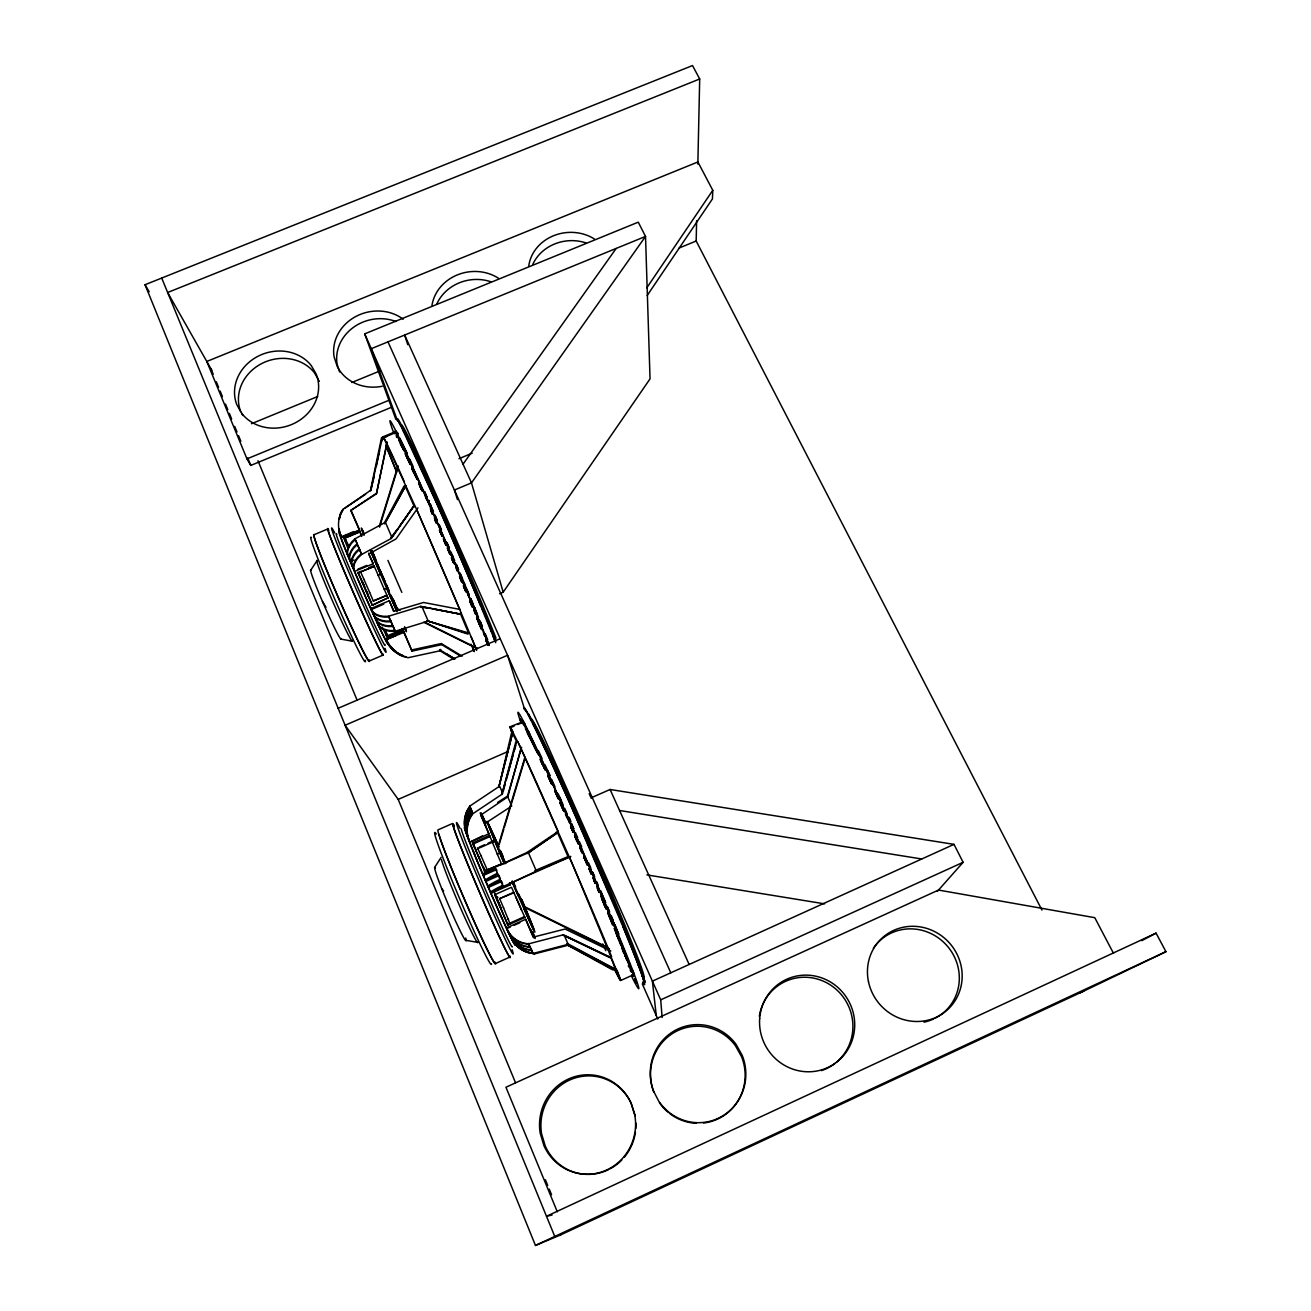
<?xml version="1.0" encoding="UTF-8"?>
<svg xmlns="http://www.w3.org/2000/svg" width="1311" height="1311" viewBox="0 0 1311 1311"><rect width="100%" height="100%" fill="white"/><g stroke="black" fill="none" stroke-linecap="round" stroke-linejoin="round"><path stroke-width="1.5" d="M1041.95 910.08L696.174 241.011L696.616 220.756M697.845 164.055L699.697 78.988L692.519 65.55L145.046 284.733L535.462 1245.45L560.78 1234.88M391.465 407.295L250.794 465.421L246.96 458.883L206.794 361.459L697.894 161.974L712.774 190.308L712.447 198.895L647.175 295.516M396.283 635.425L386.008 639.784A30.677 30.415 2.9 0 0 402.887 655.992L406.295 656.909M370.456 490.412L381.534 437.694L386.761 436.579M381.599 441.266L382.419 437.382L370.685 490.855L374.241 476.204M376.29 466.503L379.551 450.968M376.257 493.411L350.774 510.454L376.437 493.837L387.073 441.873M376.437 493.837L387.138 443.151M498.835 787.19L512.535 733.226L498.835 787.19L511.437 733.275L513.289 732.472M469.567 841.728A32.922 29.711 -24.2 0 1 469.83 818.506L472.681 813.836L501.9 794.319L516.681 741.78L512.535 733.226M501.9 794.319L515.747 742.19M503.244 791.369L505.309 783.749M506.341 779.93L513.06 755.136M514.092 751.318L515.649 745.598M520.991 748.188L507.816 796.859L480.678 815.163L488.905 833.78L469.78 842.203A55.472 1.59 66.7 0 0 482.94 874.535L483.333 875.453L496.459 869.635L496.918 870.717M511.732 806.068L507.472 796.187L521.647 747.254M504.833 863.687L497.983 846.709L524.892 757.283M499.18 844.497L503.834 828.994M504.424 827.044L524.908 758.971M379.338 526.186L398.003 465.716M379.551 527.153L398.052 467.24M354.15 570.236L348.054 555.766A31.53 15.748 -22.3 0 1 351.676 542.017L354.953 538.805L384.402 522.86L404.067 486.02L406.131 485.791M384.402 522.86L384.729 523.646L405.345 486.43L413.915 505.784L399.97 525.613M384.729 523.646L405.345 486.43M340.483 513.306L343.253 508.783M342.581 510.405L340.68 513.388A31.054 30.661 25.9 0 0 341.089 536.969M342.745 510.487L341.007 513.519A30.858 30.464 25.9 0 0 339.369 519.287M498.672 786.813L469.764 806.118L466.945 810.739A32.578 29.465 -24.1 0 0 466.7 833.747M470.682 808.543L467.847 813.181A32.677 29.547 -24.2 0 0 467.601 836.254M471.599 810.985L468.764 815.639A32.791 29.629 -24.2 0 0 467.781 836.992M471.747 811.362L468.912 816.032A32.808 29.629 -24.2 0 0 467.929 837.385M472.534 813.443L469.682 818.113A32.906 29.694 -24.2 0 0 469.42 841.318L469.78 842.203L482.481 835.877M434.596 867.472L441.119 857.378M310.609 570.383L316.836 560.944M646.831 287.781L712.774 190.308M499.589 593.736L503.178 592.195L650.043 378.863L645.52 236.422L638.277 222.165L364.704 333.863L395.889 419.422M368.686 553.16L373.209 563.779L354.56 571.35A31.677 15.535 -22.4 0 1 358.28 557.699L361.574 554.504L391.17 538.51L413.915 505.784M390.825 537.723L397.643 528.923M391.17 538.51L413.326 506.964L415.358 506.603M417.963 507.816L396.02 538.936L368.637 554.078L373.209 563.779M463.045 464.176L616.17 248.451M937.349 891.398L963.11 862.31L953.998 844.366L610.074 789.484L592.162 797.383M357.051 543.77L353.757 546.966A31.579 15.683 -22.3 0 0 350.103 560.682M359.148 548.735L355.855 551.931A31.628 15.617 -22.3 0 0 352.167 565.615M361.246 553.717L357.936 556.913A31.661 15.552 -22.3 0 0 353.741 569.302M493.526 869.848L482.907 874.503A33.414 2.229 -23.8 0 1 490.724 869.291L526.989 852.478L558.158 831.42L556.028 826.553A137.835 2.393 66.5 0 0 519.009 744.353L510.045 726.786L522.384 721.968M526.989 852.478L527.399 853.428L557.568 832.682L568.007 856.591L567.45 858L569.4 857.132L571.514 862.032A137.835 2.393 66.5 0 1 610.303 953.474L611.647 956.719L609.746 957.571L562.78 934.956L528.53 943.871L523.22 942.97A33.201 28.17 -26.9 0 1 506.636 928.335L506.456 927.877A55.472 1.59 66.7 0 1 491.002 893.365A33.48 1.852 -23.9 0 1 498.917 888.366L567.45 858M527.399 853.428L557.568 832.682M371.39 489.79L343.58 508.947M345.301 507.832L365.605 494.263M501.736 793.942L502.736 793.286L499.819 786.518M510.11 807.117L485.84 822.947L481.94 814.492M497.606 802.414L507.472 796.187M1141.783 940.675L1156.056 933.137L1165.954 951.671L1080.117 992.853M497.377 873.273L493.313 875.322A33.447 2.114 -23.9 0 0 485.463 880.468L485.857 881.402L499.016 875.584L500.441 878.927M499.983 879.337L495.902 881.369A33.463 1.983 -23.9 0 0 488.02 886.433L488.413 887.367L501.572 881.533L502.687 884.155M502.572 885.384L498.508 887.416A33.48 1.868 -23.9 0 0 490.576 892.398M559.699 1235.339L1083.82 991.083M546.49 1216.297L1156.056 933.137M535.462 1245.45L1165.954 951.671M662.121 1017.483L660.711 999.851L963.11 862.31M567.958 943.838L566.794 944.133L615.58 969.353L610.893 957.636L564.156 935.12L567.958 943.838L615.58 969.353M566.794 944.133L614.843 970.255L616.711 969.403M614.007 968.223L620.759 980.481L633.016 974.925M642.669 982.119L644.094 982.545L644.733 981.185A142.719 4.179 66.4 0 0 625.036 928.942L620.775 919.29L622.43 922.6L621.463 923.042M643.947 982.496L644.865 982.086L643.029 977.94M953.998 844.366L652.386 981.152L656.27 1015.55M562.78 934.956L610.893 957.636M568.4 944.657L567.286 944.936L613.253 968.976M567.286 944.936L612.581 969.829L614.351 969.026M643.816 981.595A142.735 4.097 66.4 0 0 624.069 929.384L625.036 928.942M508.111 924.96L524.875 917.471L524.515 916.618L507.767 924.091L508.111 924.96L504.44 916.881M533.905 937.889L525.678 919.29L506.456 927.877L506.882 928.827A33.185 28.17 -26.9 0 0 523.45 943.461L528.759 944.362M506.767 928.581L510.487 926.91M514.207 925.255L519.795 922.764M611.008 898.035L611.991 897.609L608.599 890.022M501.359 864.703L529.677 852.117M490.593 892.414L503.735 886.58M491.002 893.365L510.421 884.745L509.52 882.68M503.653 908.097L499.638 898.641L513.732 892.365M513.912 892.725L499.638 898.641M576.856 819.113L577.84 818.67L622.43 922.6M501.523 863.965L484.447 871.045L501.523 863.965L497.262 854.018L499.77 852.904L494.689 840.793L492.215 841.891L497.541 854.575M485.463 880.468L495.312 876.092M488.02 886.433L491.297 884.974M494.591 883.516L499.524 881.32M480.711 862.015L472.894 842.776L489.577 835.418L490.068 836.533L473.402 843.874L475.844 850.134M479.22 847.135L484.529 844.792M488.069 843.235L493.395 840.875L493.706 841.662L477.745 848.692L477.433 847.922L480.973 855.755M535.019 728.195A142.752 4.113 66.4 0 1 573.448 811.427L574.431 811.001A142.735 4.179 66.4 0 0 535.97 727.785L535.019 728.195L526.514 711.562A150.994 4.326 66.4 0 0 523.597 707.694M535.265 871.586L535.953 870.143L528.497 852.904M452.557 823.488L437.94 829.896A72.99 3.114 66.8 0 0 465.995 903A72.99 3.114 66.8 0 0 495.673 963.438L510.258 956.899A72.924 2.458 66.8 0 1 477.483 887.531A72.924 2.458 66.8 0 1 453.868 824.947M515.911 742.534L517.796 741.715L518.156 742.567M524.613 709.202L507.554 655.287L345.104 725.245L398.2 799.399L508.242 751.4M528.054 714.692L528.989 714.298L530.906 719.788M520.762 720.624L521.647 720.231M510.438 727.703L514.141 726.097M517.845 724.491L523.4 722.082M533.2 724.508L534.134 724.114L538.198 733.357L535.97 727.785M469.469 632.738L467.896 634.082L426.812 620.709L467.585 633.328L468.486 632.934L460.669 614.253L420.585 606.403L388.498 616.268L383.844 616.317A31.595 16.65 -23.2 0 1 370.947 608.861L370.849 608.583A52.637 1.426 66.4 0 1 354.691 571.596M490.888 630.87L491.805 630.476L490.56 627.92M338.156 708.284L500.196 638.703M385.041 629.411L387.892 636.884L387.4 635.802L402.854 629.214M387.81 638.228L403.46 631.558L402.952 630.378L387.302 637.048L387.81 638.228L386.253 635.294M460.538 656.123L441.774 644.651L412.031 651.125L403.608 631.017L403.919 632.41L385.762 639.686A52.522 1.426 66.4 0 1 377.634 623.446M495.689 642.636A143.21 3.9 66.7 0 0 493.247 636.54L479.072 602.044L479.99 601.634A135.508 3.769 66.7 0 0 436.891 501.277L435.957 501.654L400.576 425.239A143.21 3.9 66.7 0 0 396.512 418.373M420.585 606.403L459.424 613.876L461.046 612.647M481.842 608.73L482.759 608.337L495.984 640.948M368.965 661.121L382.894 655.172M386.761 595.26L373.291 600.979L386.892 595.505M372.209 605.24L388.04 597.832L372.209 605.24L368.096 595.948M370.849 608.583L389.301 600.749L393.874 610.975M383.73 604.142L371.292 609.599A31.579 16.65 -23.2 0 0 384.189 617.071L388.843 617.022M358.067 572.891L374.34 566.368L358.067 572.891L362.164 582.346M386.663 588.328L380.6 574.382L378.207 575.398L384.27 589.327L386.663 588.328A56.504 0.836 66.5 0 0 397.053 611.795M534.855 870.635L568.007 856.591M354.003 559.961L350.43 561.469A31.579 15.666 -22.3 0 1 354.085 547.752L357.379 544.557L359.771 549.538M357.887 569.187L366.851 565.402M368.784 567.729L373.848 565.582M570.859 856.394L539.395 869.668L509.553 883.729L510.421 884.745M313.608 534.921L327.701 529.005M432.925 494.821L433.859 494.427L421.224 466.339L402.641 427.337L401.74 427.714M351.217 510.716L359.591 529.923L341.106 537.477A52.571 1.426 66.4 0 0 348.185 556.028M343.646 537.1L359.443 530.463L359.951 531.594L344.154 538.231L343.646 537.1L344.94 540.656M360.41 531.725L344.826 538.264L344.301 537.084L346.055 540.525M458.981 458.703L472.189 453.18M396.889 419.258A135.066 3.671 66.7 0 1 400.51 425.387L401.412 425.01L404.181 431.581M383.451 438.579L383.254 436.71L395.004 431.843M383.795 439.201L383.648 437.595L396.266 432.368M407.524 439.431L408.426 439.054L414.751 453.557M246.96 458.883L388.908 400.297M251.483 423.715L317.721 396.496M351.774 382.501L380.157 370.849M679.147 248.008L696.174 241.011M699.697 78.988L167.628 292.517L211.792 370.276M420.913 607.157L429.746 608.288M370.407 607.485L377.748 623.725A31.382 16.781 -23.2 0 0 390.612 631.279L395.25 631.246L427.14 621.463M426.812 620.709L468.486 632.934M513.568 941.101A55.373 1.573 66.7 0 1 511.126 937.512L511.323 937.988A32.906 28.055 -27.1 0 0 527.792 952.556L533.053 953.458L566.991 944.625M519.533 947.443A32.136 28.301 -25.6 0 0 529.595 952.933L534.757 953.834L567.483 945.378M548.342 1215.871L552.062 1215.018M385.86 639.866L385.975 640.194A30.776 30.514 2.8 0 0 402.919 656.401L408.049 657.729L439.988 650.797L441.037 650.502L440.594 649.42M411.834 649.912L441.299 643.554L462.127 656.172M390.989 621.775L386.335 621.824A31.513 16.699 -23.2 0 1 373.455 614.335M393.12 626.527L388.482 626.56A31.448 16.732 -23.2 0 1 375.601 619.038M619.579 810.509L921.764 858.984M646.897 874.896L824.635 903.853M466.093 940.38L477.86 942.38A46.442 2.196 66.8 0 1 461.193 909.457A46.442 2.196 66.8 0 1 441.446 859.574M530.201 947.411L524.908 946.509A33.086 28.121 -26.9 0 1 508.373 931.892L508.127 931.416A33.103 28.137 -26.9 0 0 524.679 946.018L529.972 946.935L528.497 943.379M531.627 950.442L526.35 949.541A33.004 28.088 -27 0 1 509.848 934.94L509.618 934.464A33.004 28.088 -27 0 0 526.121 949.066L531.397 949.967L529.923 946.411M529.431 952.491L534.757 953.834M340.844 639.096L352.053 641.128M460.128 609.468L423.551 602.47L393.595 611.368L389.301 600.749M433.613 609.041L458.735 613.876M643.57 981.71L644.865 982.086M610.828 950.999L565.09 929.024L533.151 937.152L525.678 919.29M608.206 947.689L524.531 906.688M609.435 948.853L524.187 907.228L512.24 880.976M425.059 622.348L477.384 648.257M372.553 553.324L371.619 551.456L395.545 607.059L400.035 610.484M423.732 622.217L476.614 648.404M597.111 960.226L600.7 962.176M439.513 649.666L454.966 658.974L446.248 653.681M439.988 650.797L453.934 659.318M501.572 881.533L500.392 880.287L496.312 882.319A33.463 1.966 -23.9 0 0 488.413 887.367M499.016 875.584L497.787 874.24L493.723 876.289A33.447 2.081 -23.9 0 0 485.857 881.402M496.459 869.635L495.197 868.193L491.133 870.242A33.43 2.212 -23.8 0 0 483.317 875.437M441.61 888.399L443.642 891.005M524.892 708.202L534.134 724.114M523.974 708.595L526.891 712.463M522.991 721.165L524.842 723.803M498.59 846.447L498.967 847.004A59.601 0.918 66.7 0 0 494.657 840.728M568.45 819.146L567.581 816.966L569.564 821.538M606.124 884.253L605.354 882.975L607.485 887.957A138.687 4.048 66.4 0 1 637.162 961.405M322.49 601.503L325.997 607.337M145.046 284.733L149.175 291.763M318.016 378.945L314.46 372.799A42.165 37.757 -19.6 0 0 261.397 363.721A42.165 37.757 -19.6 0 0 240.65 411.507M318.901 380.485L319.392 381.337M614.138 922.583L614.285 923.19M242.879 415.472L236.75 404.542A42.542 38.052 -19.6 0 1 257.71 356.412A42.542 38.052 -19.6 0 1 311.231 365.54L316.213 374.127A42.542 38.052 -19.6 0 1 295.467 422.732A42.542 38.052 -19.6 0 1 241.634 413.26M634.655 978.645L636.556 982.971M636.54 982.971L634.688 978.776M402.002 628.575L403.46 631.558M1113.498 953.326L1094.783 917.684L938.529 890.054L505.948 1087.245L557.29 1211.774M383.254 436.71L417.127 510.585A130.723 2.163 66.7 0 1 459.44 608.796L476.647 650.174M404.329 627.576L405.722 630.247L404.591 626.773M396.135 606.813L396.938 608.091M479.99 601.634L478.957 599.799M482.759 608.337L479.121 600.241M372.193 551.226L373.127 553.078M531.397 931.22L530.07 928.581L530.545 929.696A50.179 0.852 66.7 0 0 532.332 932.711M363.868 533.053L361.918 529.595L363.163 533.003M348.447 556.683L348.382 556.552A31.546 15.732 -22.3 0 1 352.004 542.803L355.281 539.591L356.903 542.967M372.226 604.584L372.471 605.19M383.304 629.313L386.729 636.409M345.596 539.444L349.234 546.998M506.701 928.286L510.749 936.546A52.702 1.508 66.7 0 0 513.027 939.889M472.468 843.547L474.828 848.528M361.066 552.832L359.476 549.522L356.182 552.718A31.628 15.601 -22.3 0 0 352.495 566.401M641.735 974.532L642.456 976.072M528.53 943.871L533.053 953.458M382.222 627.15L383.697 630.296M404.542 432.368L405.148 433.597L402.641 427.337M430.663 505.259L429.975 503.752M518.664 743.517L571.58 862.097L620.759 980.481M475.188 608.828L474.484 607.272M472.747 648.175L474.303 651.551M499.606 849.823L501.605 854.182M523.384 904.361L518.763 894.168M568.925 817.277L569.4 818.326M602.699 943.936L605.797 950.672M394.496 603.322L390.727 594.948M610.074 789.484L689.16 964.47M374.258 556.978L376.601 562.157M573.448 811.427L623.2 927.106A150.994 4.326 66.4 0 1 643.062 983.037M524.875 917.471L515.649 896.691M388.498 616.268L395.25 631.246M387.99 341.843L670.79 972.811M589.163 793.647L591.277 798.366M397.889 433.99L397.217 432.204M502.26 855.641L505.767 863.523M472.894 842.776L473.402 843.874M498.77 904.197L504.735 917.618M521.909 721.099L522.466 722.328L521.663 720.575M372.422 551.833L374.602 556.7M377.306 563.746L379.42 568.499M396.709 610.975L386.598 588.115M480.727 855.1L487.921 871.389M364.704 333.863L660.711 999.851M642.882 977.023L644.733 981.185M441.299 643.554L441.774 644.651M471.55 810.214L469.912 806.494L467.093 811.132A32.595 29.481 -24.1 0 0 466.126 832.354M472.452 812.607L470.829 808.92L467.994 813.574A32.693 29.547 -24.2 0 0 467.748 836.647M363.999 579.544L360.328 571.285M642.275 983.889L657.811 1019.024M384.205 589.114L388.285 598.422M480.137 812.984L488.905 833.78M532.495 931.564L534.806 936.808M532.069 931.531L535.183 938.561M521.565 910.129L511.519 887.268L494.608 894.774L498.901 904.623M380.206 570.285L384.959 581.134M389.301 591.736L377.437 564.353M569.236 817.753L570.973 821.702M569.351 818.654L569.793 819.67M429.369 501.933L428.517 500.097L429.271 502.015M401.821 592.392L387.925 560.42M363.95 579.347L369.669 592.441M340.893 536.969L353.2 531.824M491.281 893.889L482.825 874.142M416.98 510.208L459.62 609.189M556.159 832.141L556.585 833.108M513.551 882.27L515.616 887.006M350.774 510.454L359.23 529.873M403.706 632.033L412.031 651.125M362.065 582.215L368.145 596.177M422.011 606.813L427.91 620.382M385.729 523.089L391.842 537.199M604.584 881.205L592.425 852.838A138.687 4.048 66.4 0 0 548.817 755.775M588.639 862.966L590.917 868.275M592.441 871.831L594.719 877.141M569.433 818.72L568.958 817.589M614.957 924.812L615.269 925.402M568.695 819.342L569.564 821.489M614.548 926.418C612.09 920.355 617.366 933.006 614.908 926.926M529.103 732.865C531.791 739.437 526.366 726.507 528.989 732.898M473.648 605.371L474.074 606.337M521.794 720.476L522.188 721.394M386.532 584.772L388.843 590.163M380.665 574.513L370.62 551.013M374.192 566.09L378.289 575.529M494.788 867.243L502.982 886.334M369.587 592.343L373.438 601.225M393.005 598.98L397.249 608.943M397.462 432.745L397.889 433.794M354.953 538.805L361.574 554.504M503.342 858.394L505.456 863.408M495.673 895.823L496.656 898.15A52.538 1.491 66.7 0 1 507.718 925.091M480.432 861.458L484.66 871.422M641.849 975.187L642.193 976.023M391.628 596.685L394.972 604.764M376.716 562.681L373.389 554.619M481.17 812.804L485.676 823.603M396.692 472.091L387.089 448.378M531.348 949.393L532.823 952.982L527.563 952.081A32.922 28.055 -27.1 0 1 511.093 937.496M257.972 460.751L357.1 700.156M398.2 799.399L515.534 1082.771M520.631 898.199L523.564 905.442M210.924 368.735L213.234 374.323M216.299 381.763L218.593 387.335M220.133 391.055L222.428 396.627M225.492 404.067L227.803 409.638M229.327 413.358L231.637 418.946M234.702 426.386L236.996 431.958M238.536 435.678L240.831 441.25M247.73 457.981L250.794 465.421M545.392 1179.769L547.703 1185.373M549.243 1189.11L551.554 1194.714M500.474 851.445L502.654 856.722M503.408 907.605L508.521 919.978M161.712 278.063L554.766 1236.453M491.183 629.427L493.837 636.081M489.577 835.418L492.592 842.744M362.688 531.905L364.065 535.347M622.905 926.516L624.069 929.384M360.328 532.889L361.705 536.33M508.16 919.191L510.045 923.944M393.447 626.805L394.922 630.509L390.285 630.542A31.398 16.764 -23.2 0 1 377.404 622.987L377.404 622.987M390.612 620.3L392.792 625.773L388.138 625.822A31.464 16.732 -23.2 0 1 375.257 618.284M389.203 617.383L390.645 621.037L386.008 621.07A31.53 16.699 -23.2 0 1 373.111 613.581M491.92 631.935L490.691 628.821A131.542 3.654 66.7 0 0 479.252 600.815M493.329 635.524L495.525 641.145M492.969 635.933L495.083 641.341M344.449 539.558L347.53 547.441M395.512 606.092L396.381 608.681M469.764 806.118L472.681 813.836M372.095 551.292L372.865 553.324M397.512 420.913L371.292 348.693L645.52 236.422L471.485 482.874L454.409 490.035L457.457 499.606M359.443 530.463L360.82 533.987M430.352 504.014L430.958 505.685M469.207 840.433L467.404 835.287M433.859 494.427L437.53 503.227L436.891 501.277M386.417 632.951L387.4 635.802M339.647 371.98L337.14 364.311A41.755 37.495 -15.1 0 1 353.347 327.422A41.755 37.495 -15.1 0 1 396.004 321.539M407.737 344.662L404.657 335.026L471.485 482.874L503.178 592.195M635.179 1115.792L631.345 1103.616A49.277 47.524 -84.3 0 0 574.087 1078.297A49.277 47.524 -84.3 0 0 541.574 1133.736L545.245 1146.011A49.277 47.524 -84.3 0 0 608.714 1169.543M510.045 726.786L511.388 731.44M574.431 811.001L578.102 819.719L577.84 818.67M641.948 974.761A141.146 4.244 66.4 0 0 587.279 836.926L571.514 801.431A141.146 4.244 66.4 0 0 530.824 719.608M401.821 427.665A133.771 3.802 66.7 0 1 429.189 481.121L443.118 512.404A133.771 3.802 66.7 0 1 496.017 638.195M659.695 1102.502A49.081 47.737 79.1 0 0 721.607 1116.562A49.081 47.737 79.1 0 0 742.223 1055.404L736.028 1044.277A49.081 47.737 79.1 0 0 674.542 1030.725A49.081 47.737 79.1 0 0 653.599 1091.211L659.859 1103.338A48.589 47.262 79.2 0 0 668.495 1112.564M835.074 1063.368A48.212 46.721 60.1 0 1 821.407 1070.645M759.298 1016.287A48.212 46.721 60.1 0 1 828.683 983.905A48.212 46.721 60.1 0 1 836.664 1062.074M873.372 948.23A48.048 45.967 48.6 0 1 946.771 945.444A48.048 45.967 48.6 0 1 935.448 1018.057M933.645 1018.942A48.048 45.967 48.6 0 1 924.009 1022.17M696.485 1123.298A48.589 47.262 79.2 0 1 669.905 1113.678M653.828 1092.178A48.589 47.262 79.2 0 1 674.542 1032.281A48.589 47.262 79.2 0 1 735.422 1045.703L741.567 1056.715A48.589 47.262 79.2 0 1 703.597 1123.019M635.966 1123.101A49.277 47.524 -84.3 0 1 635.835 1128.624M635.425 1132.278A49.277 47.524 -84.3 0 1 624.315 1157.203M621.856 1159.94A49.277 47.524 -84.3 0 1 610.32 1168.707M396.692 437.432A127.675 3.015 66.7 0 1 404.427 450.214M407.475 456.621A127.675 3.015 66.7 0 1 410.54 463.176M413.063 468.666A127.675 3.015 66.7 0 1 417.619 478.679M419.159 482.071A127.675 3.015 66.7 0 1 423.224 491.101M425.78 496.82A127.675 3.015 66.7 0 1 427.501 500.704A131.592 3.097 66.7 0 1 488.856 645.438M430.926 508.422A127.675 3.015 66.7 0 1 433.318 513.83M434.924 517.517A127.675 3.015 66.7 0 1 437.399 523.138M440.709 530.742A127.675 3.015 66.7 0 1 442.381 534.56M444.806 540.165A127.675 3.015 66.7 0 1 446.379 543.803M448.755 549.293A127.675 3.015 66.7 0 1 451.131 554.815M452.721 558.502A127.675 3.015 66.7 0 1 455.064 563.992M456.621 567.63A127.675 3.015 66.7 0 1 458.145 571.219M460.571 576.889A127.675 3.015 66.7 0 1 462.963 582.543M464.536 586.279A127.675 3.015 66.7 0 1 466.863 591.802M471.337 602.454A127.675 3.015 66.7 0 1 472.943 606.321M474.533 610.156A127.675 3.015 66.7 0 1 476.09 613.909M477.597 617.579A127.675 3.015 66.7 0 1 481.858 627.953M398.839 439.955A123.857 2.917 66.7 0 1 404.017 449.853M405.754 453.426A123.857 2.917 66.7 0 1 410.9 464.34M412.473 467.748A123.857 2.917 66.7 0 1 417.652 479.023M419.291 482.677A123.857 2.917 66.7 0 1 422.371 489.511M425.616 496.754A123.857 2.917 66.7 0 1 427.288 500.491M431.434 509.848A123.857 2.917 66.7 0 1 433.744 515.092M435.318 518.664A123.857 2.917 66.7 0 1 437.71 524.105M440.119 529.611A123.857 2.917 66.7 0 1 442.528 535.167M452.229 557.601A123.857 2.917 66.7 0 1 454.638 563.238M456.228 566.958A123.857 2.917 66.7 0 1 457.801 570.646M462.455 581.609A123.857 2.917 66.7 0 0 460.128 576.135A122.644 2.901 66.7 0 1 462.57 581.986M463.979 585.23A123.857 2.917 66.7 0 1 466.241 590.573M467.716 594.08A123.857 2.917 66.7 0 1 469.158 597.521M470.551 600.897A123.857 2.917 66.7 0 1 473.058 606.911M477.057 616.547A123.857 2.917 66.7 0 1 481.399 627.182M398.773 440.299A122.644 2.901 66.7 0 1 403.673 449.312M405.296 452.606A122.644 2.901 66.7 0 1 410.523 463.652M412.834 468.633A122.644 2.901 66.7 0 1 417.947 479.793M419.586 483.398A122.644 2.901 66.7 0 1 422.634 490.167M430.844 508.619A122.644 2.901 66.7 0 1 433.122 513.748M435.449 519.025A122.644 2.901 66.7 0 1 437.005 522.614A118.826 2.802 66.7 0 0 435.301 518.992M440.185 529.873A122.644 2.901 66.7 0 1 442.577 535.347M452.164 557.568A122.644 2.901 66.7 0 1 454.556 563.14M456.13 566.827A122.644 2.901 66.7 0 1 457.686 570.465M464.176 585.788A122.644 2.901 66.7 0 1 466.536 591.392M470.321 600.405A122.644 2.901 66.7 0 1 472.796 606.354M474.402 610.238A122.644 2.901 66.7 0 1 475.975 614.04M477.499 617.743A122.644 2.901 66.7 0 1 481.039 626.429M483.53 632.558A122.644 2.901 66.7 0 1 485.07 636.425M486.528 640.063A122.644 2.901 66.7 0 1 488.495 645.094M400.297 443.855A118.826 2.802 66.7 0 1 403.706 449.952M405.82 454.196A118.826 2.802 66.7 0 1 410.327 463.619M412.441 468.125A118.826 2.802 66.7 0 1 417.193 478.466M419.782 484.136A118.826 2.802 66.7 0 1 422.896 491.051M425.354 496.558A118.826 2.802 66.7 0 1 427.058 500.343M431.385 510.094A118.826 2.802 66.7 0 1 432.925 513.601M440.168 530.103A118.826 2.802 66.7 0 1 442.626 535.724M446.559 544.819A118.826 2.802 66.7 0 0 444.249 539.476A117.613 2.769 66.7 0 1 446.707 545.245M448.116 548.408A118.826 2.802 66.7 0 1 450.443 553.816M452 557.421A118.826 2.802 66.7 0 1 454.311 562.812M455.835 566.368A118.826 2.802 66.7 0 1 457.326 569.892M459.702 575.48A118.826 2.802 66.7 0 1 462.062 581.035M464.373 586.525A118.826 2.802 66.7 0 1 465.897 590.13M470.354 600.782A118.826 2.802 66.7 0 1 472.73 606.501M474.271 610.221A118.826 2.802 66.7 0 1 475.762 613.859M477.22 617.383A118.826 2.802 66.7 0 1 479.285 622.43M479.941 624.052A118.826 2.802 66.7 0 1 482.333 630.001M485.906 638.949A118.826 2.802 66.7 0 1 487.741 643.635M401.313 445.773A117.613 2.769 66.7 0 1 404.165 451.033M405.509 453.721A117.613 2.769 66.7 0 1 410.72 464.569M412.228 467.781A117.613 2.769 66.7 0 1 417.291 478.777M420.077 484.89A117.613 2.769 66.7 0 1 422.371 489.97M431.548 510.569A117.613 2.769 66.7 0 1 433.089 514.043M434.646 517.566A117.613 2.769 66.7 0 1 437.022 522.991M440.25 530.349A117.613 2.769 66.7 0 1 442.676 535.92M448.346 549.014A117.613 2.769 66.7 0 1 450.787 554.7M452.426 558.502A117.613 2.769 66.7 0 1 454.032 562.272M460.341 577.086A117.613 2.769 66.7 0 1 462.668 582.559M464.192 586.181A117.613 2.769 66.7 0 1 466.421 591.507M470.895 602.175A117.613 2.769 66.7 0 1 472.452 605.928M476.893 616.694A117.613 2.769 66.7 0 1 478.941 621.693M479.58 623.299A117.613 2.769 66.7 0 1 481.956 629.182M483.448 632.885A117.613 2.769 66.7 0 1 484.841 636.376M412.408 469.731A117.613 2.737 66.7 0 1 414.047 473.287M420.208 486.807A117.613 2.737 66.7 0 1 421.749 490.232M430.942 510.831A117.613 2.737 66.7 0 1 432.466 514.289M434.826 519.631A117.613 2.737 66.7 0 1 436.416 523.253M439.627 530.611A117.613 2.737 66.7 0 1 442.053 536.183M443.675 539.886A117.613 2.737 66.7 0 1 446.101 545.491M451.803 558.748A117.613 2.737 66.7 0 1 453.426 562.534M463.586 586.427A117.613 2.737 66.7 0 1 465.815 591.753M476.975 618.645A117.613 2.737 66.7 0 1 478.335 621.955M478.99 623.561A117.613 2.737 66.7 0 1 481.366 629.427M400.478 443.626A127.691 2.966 66.7 0 1 402.051 446.789M406.869 456.867A127.691 2.966 66.7 0 1 409.933 463.438M411.588 467.044A127.691 2.966 66.7 0 1 417.013 478.925M418.553 482.333A127.691 2.966 66.7 0 1 421.781 489.511M430.303 508.684A127.691 2.966 66.7 0 1 432.696 514.092M434.318 517.779A127.691 2.966 66.7 0 1 436.776 523.4M440.103 531.004A127.691 2.966 66.7 0 1 441.758 534.822M443.413 538.624A127.691 2.966 66.7 0 1 445.773 544.065M447.346 547.719A127.691 2.966 66.7 0 1 449.722 553.242M452.098 558.765A127.691 2.966 66.7 0 1 453.672 562.435M455.999 567.892A127.691 2.966 66.7 0 1 457.539 571.481M459.948 577.151A127.691 2.966 66.7 0 1 461.554 580.92M463.93 586.525A127.691 2.966 66.7 0 1 465.487 590.229M470.715 602.716A127.691 2.966 66.7 0 1 472.337 606.583M473.926 610.418A127.691 2.966 66.7 0 1 475.483 614.171M476.991 617.842A127.691 2.966 66.7 0 1 481.252 628.215M485.775 639.407A127.691 2.966 66.7 0 1 487.856 644.635M405.148 453.672A123.857 2.884 66.7 0 1 410.294 464.602M411.867 467.994A123.857 2.884 66.7 0 1 417.029 479.285M418.684 482.923A123.857 2.884 66.7 0 1 421.765 489.757M430.827 510.11A123.857 2.884 66.7 0 1 432.351 513.601M434.695 518.927A123.857 2.884 66.7 0 1 436.284 522.548M439.496 529.873A123.857 2.884 66.7 0 1 441.905 535.412M443.511 539.116A123.857 2.884 66.7 0 1 445.92 544.688A122.644 2.851 66.7 0 0 443.544 539.263M447.543 548.44A123.857 2.884 66.7 0 1 449.984 554.094A122.644 2.851 66.7 0 0 447.526 548.49A118.826 2.769 66.7 0 1 449.837 554.078M451.607 557.863A123.857 2.884 66.7 0 1 454.016 563.501M461.833 581.871A123.857 2.884 66.7 0 0 459.522 576.398A122.644 2.851 66.7 0 1 461.964 582.248M463.373 585.493A123.857 2.884 66.7 0 1 465.618 590.835M469.944 601.159A123.857 2.884 66.7 0 1 472.452 607.173M477.204 618.661A123.857 2.884 66.7 0 1 480.105 625.757M486.332 641.226A123.857 2.884 66.7 0 1 487.692 644.651M405.574 454.704A122.644 2.851 66.7 0 1 407.475 458.703M408.491 460.849A122.644 2.851 66.7 0 1 409.917 463.897M412.228 468.879A122.644 2.851 66.7 0 1 415.571 476.172M418.979 483.661A122.644 2.851 66.7 0 1 422.027 490.429M430.975 510.569A122.644 2.851 66.7 0 1 432.499 514.01M434.826 519.287A122.644 2.851 66.7 0 1 436.399 522.876A118.826 2.769 66.7 0 0 434.695 519.254M439.562 530.136A122.644 2.851 66.7 0 1 441.954 535.609M451.558 557.83A122.644 2.851 66.7 0 1 453.934 563.402M463.57 586.05A122.644 2.851 66.7 0 1 465.929 591.654M469.699 600.667A122.644 2.851 66.7 0 1 472.189 606.616M476.893 617.989A122.644 2.851 66.7 0 1 480.449 626.691M485.922 640.325A122.644 2.851 66.7 0 1 487.905 645.34M411.834 468.388A118.826 2.769 66.7 0 1 414.129 473.353M419.159 484.398A118.826 2.769 66.7 0 1 422.289 491.314M430.762 510.356A118.826 2.769 66.7 0 1 432.319 513.863M439.562 530.365A118.826 2.769 66.7 0 1 442.004 535.986M443.642 539.739A118.826 2.769 66.7 0 1 445.953 545.065M451.377 557.683A118.826 2.769 66.7 0 1 453.688 563.075M459.882 577.594A118.826 2.769 66.7 0 1 461.439 581.297M469.748 601.044A118.826 2.769 66.7 0 1 472.124 606.764M476.614 617.645A118.826 2.769 66.7 0 1 478.679 622.692M409.819 459.26A131.756 3.163 66.7 0 1 413.031 466.241M426.944 497.066A131.756 3.163 66.7 0 0 424.436 491.461A131.592 3.163 66.7 0 1 426.894 496.967M431.106 506.456A131.756 3.163 66.7 0 1 433.433 511.732A131.592 3.163 66.7 0 0 431.057 506.341M435.023 515.321A131.756 3.163 66.7 0 1 437.415 520.795A131.592 3.163 66.7 0 0 434.957 515.207M441.463 530.07A131.756 3.163 66.7 0 0 439.038 524.498A131.592 3.163 66.7 0 1 441.414 529.939M447.018 542.852A131.756 3.163 66.7 0 1 449.345 548.227M450.902 551.833A131.756 3.163 66.7 0 1 453.229 557.241M456.294 564.418A131.756 3.163 66.7 0 1 458.571 569.744M460.095 573.333A131.756 3.163 66.7 0 1 462.455 578.872M464.012 582.559A131.756 3.163 66.7 0 1 468.584 593.408M470.796 598.668A131.756 3.163 66.7 0 1 472.927 603.797M474.598 607.796A131.756 3.163 66.7 0 1 477.04 613.695M480.17 621.283A131.756 3.163 66.7 0 1 482.382 626.691M485.299 633.869A131.756 3.163 66.7 0 1 487.692 639.801M383.009 653.96A69.172 2.212 66.4 0 1 353.97 594.047A69.172 2.212 66.4 0 1 328.356 529.07M369.21 659.859A69.221 2.802 66.4 0 1 339.451 600.192A69.221 2.802 66.4 0 1 314.394 534.921M384.992 648.339A67.893 2.032 66.4 0 1 356.428 589.753A67.893 2.032 66.4 0 1 334.747 532.987M382.402 654.025A67.91 2.18 66.4 0 1 350.479 585.919A67.91 2.18 66.4 0 1 328.848 530.218M384.959 644.504A60.962 1.753 66.4 0 1 359.591 591.556A60.962 1.753 66.4 0 1 336.812 534.314M341.122 638.523A37.773 1.885 66.3 0 1 324.456 606.026A37.773 1.885 66.3 0 1 311.068 570.187M386.27 638.67A60.945 1.655 66.4 0 1 362.573 590.229A60.945 1.655 66.4 0 1 341.794 536.871M362.377 581.56A60.945 1.655 66.4 0 1 364.704 586.869M366.244 590.409A60.945 1.655 66.4 0 1 367.768 593.916M368.473 659.974A67.959 2.753 66.4 0 1 339.533 600.225A67.959 2.753 66.4 0 1 314.116 536.068M365.261 660.22A67.975 2.901 66.4 0 1 335.878 601.683A67.975 2.901 66.4 0 1 311.395 537.526M352.315 640.44A44.05 1.966 66.3 0 1 333.158 602.47A44.05 1.966 66.3 0 1 317.328 560.764M402.641 429.729A131.542 3.654 66.7 0 1 413.26 450.378L423.814 473.058A131.542 3.654 66.7 0 1 436.792 501.9M437.546 503.621A131.542 3.654 66.7 0 1 478.564 599.127M393.349 431.876A143.26 3.376 66.7 0 1 417.685 477.941A143.26 3.376 66.7 0 1 489.314 645.373M394.955 433.81A131.592 3.097 66.7 0 1 427.402 500.589M474.221 651.354A130.723 2.163 66.7 0 1 470.977 644.225M396.119 470.698A130.723 2.163 66.7 0 1 385.876 445.101M383.648 437.595A130.723 2.163 66.7 0 1 404.394 481.874M471.042 636.523A130.723 2.163 66.7 0 1 476.548 649.895M397.774 418.897A135.066 3.736 66.7 0 1 401.412 425.01M408.573 441.43A143.21 3.9 66.7 0 1 480.76 605.977M435.957 501.654A135.508 3.704 66.7 0 1 479.072 602.044M446.953 542.688A131.592 3.163 66.7 0 1 449.263 548.064M452.361 555.274A131.592 3.163 66.7 0 1 454.688 560.666M456.212 564.238A131.592 3.163 66.7 0 1 458.473 569.548M460.014 573.136A131.592 3.163 66.7 0 1 464.684 584.182M466.978 589.606A131.592 3.163 66.7 0 1 469.223 594.948M470.682 598.439A131.592 3.163 66.7 0 1 472.829 603.552M474.484 607.55A131.592 3.163 66.7 0 1 478.515 617.284M480.055 621.021A131.592 3.163 66.7 0 1 482.268 626.412M405.23 628.215A56.504 0.836 66.5 0 1 404.804 628.69M380.583 574.349A56.504 0.836 66.5 0 1 370.259 550.259M362.672 531.873A56.504 0.836 66.5 0 1 363.393 531.938M341.434 536.953A30.858 30.464 25.9 0 1 339.221 529.251M341.237 536.953A30.972 30.579 25.9 0 1 339.008 529.234M339.156 519.222A30.972 30.579 25.9 0 1 340.827 513.437M372.111 551.062A56.553 0.836 66.5 0 1 375.798 559.355M393.316 599.651A56.553 0.836 66.5 0 1 397.528 609.533M362.508 582.133A52.374 1.409 66.4 0 1 364.163 585.886M358.018 572.104A49.802 1.344 66.4 0 1 371.668 603.404M379.338 626.953A49.982 1.36 66.4 0 1 377.519 623.086M402.854 655.598A30.563 30.317 3 0 1 386.024 639.44L386.024 639.489A30.579 30.333 3 0 0 402.87 655.647M395.873 651.354A30.464 30.219 3.1 0 1 386.057 639.08M523.794 725.081A134.607 3.343 66.4 0 1 539.673 755.857M542.377 761.658A134.607 3.343 66.4 0 1 546.261 770.065M548.752 775.489A134.607 3.343 66.4 0 1 553.111 785.043M555.651 790.664A134.607 3.343 66.4 0 1 559.518 799.284M561.124 802.84A134.607 3.343 66.4 0 1 564.369 810.116M566.008 813.803A134.607 3.343 66.4 0 1 569.302 821.227M571.662 826.569A134.607 3.343 66.4 0 1 574.054 831.993M575.66 835.648A134.607 3.343 66.4 0 1 578.872 843.006M580.478 846.677A134.607 3.343 66.4 0 1 582.871 852.166M585.23 857.607A134.607 3.343 66.4 0 1 588.377 864.883A130.576 3.245 66.4 0 0 585.001 857.394M589.95 868.521A134.607 3.343 66.4 0 1 592.277 873.962M593.817 877.551A134.607 3.343 66.4 0 1 596.095 882.877M597.587 886.367A134.607 3.343 66.4 0 1 599.061 889.808M601.47 895.495A134.607 3.343 66.4 0 1 606.911 908.392M608.386 911.932A134.607 3.343 66.4 0 1 613.532 924.321M615.105 928.122A134.607 3.343 66.4 0 1 621.988 945.149M622.905 947.427A134.607 3.343 66.4 0 1 630.362 970.714M525.367 728.719A130.576 3.245 66.4 0 1 538.805 754.415M540.607 758.233A130.576 3.245 66.4 0 1 545.687 769.147M548.834 775.997A130.576 3.245 66.4 0 1 552.144 783.273M555.585 790.861A130.576 3.245 66.4 0 1 558.732 797.825M561.174 803.25A130.576 3.245 66.4 0 1 564.484 810.69M571.154 825.701A130.576 3.245 66.4 0 1 573.579 831.24M575.218 834.96A130.576 3.245 66.4 0 1 579.331 844.333A129.297 3.212 66.4 0 0 575.234 835.091M583.395 853.69A130.576 3.245 66.4 0 0 580.97 848.086A129.297 3.212 66.4 0 1 583.329 853.625M589.819 868.537A130.576 3.245 66.4 0 1 592.211 874.093M593.785 877.747A130.576 3.245 66.4 0 1 596.095 883.155M598.34 888.465A130.576 3.245 66.4 0 1 600.012 892.365M601.651 896.232A130.576 3.245 66.4 0 1 606.403 907.54M608.648 912.931A130.576 3.245 66.4 0 1 610.09 916.389M610.795 918.093A130.576 3.245 66.4 0 1 613.302 924.173M614.908 928.073A130.576 3.245 66.4 0 1 627.002 958.734M627.838 961.078A130.576 3.245 66.4 0 1 629.739 967.125M526.334 730.211A129.297 3.212 66.4 0 1 539.198 755.382M540.984 759.151A129.297 3.212 66.4 0 1 546.015 769.967M549.129 776.735A129.297 3.212 66.4 0 1 552.406 783.929M555.815 791.451A129.297 3.212 66.4 0 1 558.928 798.35M560.534 801.906A129.297 3.212 66.4 0 1 564.615 811.083M571.203 825.946A129.297 3.212 66.4 0 1 573.612 831.403M584.919 857.296A129.297 3.212 66.4 0 1 588.098 864.654M589.688 868.324A129.297 3.212 66.4 0 1 592.048 873.814M593.604 877.436A129.297 3.212 66.4 0 1 595.899 882.795M598.127 888.022A129.297 3.212 66.4 0 1 599.766 891.89M601.388 895.724A129.297 3.212 66.4 0 1 606.846 908.72M608.32 912.243A129.297 3.212 66.4 0 1 610.451 917.356M611.287 919.388A129.297 3.212 66.4 0 1 612.925 923.37M615.285 929.122A129.297 3.212 66.4 0 1 619.497 939.528M620.136 941.101A129.297 3.212 66.4 0 1 628.264 965.879M527.464 733.537A125.266 3.114 66.4 0 1 534.806 746.696M535.855 748.827A125.266 3.114 66.4 0 1 538.788 754.923M540.427 758.364A125.266 3.114 66.4 0 1 544.884 767.902M548.768 776.309A125.266 3.114 66.4 0 1 552.128 783.634M556.519 793.302A125.266 3.114 66.4 0 1 558.896 798.596M560.534 802.234A125.266 3.114 66.4 0 1 563.877 809.723M566.434 815.458A125.266 3.114 66.4 0 1 569.875 823.193M571.399 826.667A125.266 3.114 66.4 0 1 573.726 831.944M575.3 835.517A125.266 3.114 66.4 0 1 578.446 842.694M580.789 848.07A125.266 3.114 66.4 0 1 583.116 853.428M587.967 864.605A125.266 3.114 66.4 0 0 584.706 857.083A123.988 3.081 66.4 0 1 587.836 864.424M589.573 868.374A125.266 3.114 66.4 0 1 591.982 873.978M593.572 877.665A125.266 3.114 66.4 0 1 595.899 883.122M597.423 886.695A125.266 3.114 66.4 0 1 599.799 892.283M606.583 908.408A125.266 3.114 66.4 0 0 601.356 895.97A123.988 3.081 66.4 0 1 606.813 909.097M607.976 911.784A125.266 3.114 66.4 0 1 613.286 924.632M614.761 928.237A125.266 3.114 66.4 0 1 624.397 952.687M624.905 954.08A125.266 3.114 66.4 0 1 626.937 959.931M530.431 738.355A123.988 3.081 66.4 0 1 536.281 749.859M536.969 751.269A123.988 3.081 66.4 0 1 538.428 754.3M540.804 759.315A123.988 3.081 66.4 0 1 545.229 768.754M548.277 775.342A123.988 3.081 66.4 0 1 552.39 784.322M554.979 790.009A123.988 3.081 66.4 0 1 559.092 799.136M560.715 802.725A123.988 3.081 66.4 0 1 564.025 810.132M565.713 813.902A123.988 3.081 66.4 0 1 569.941 823.455M571.547 827.094A123.988 3.081 66.4 0 1 573.186 830.781M575.644 836.369A123.988 3.081 66.4 0 1 578.921 843.891M580.576 847.66A123.988 3.081 66.4 0 1 583.018 853.264M589.442 868.144A123.988 3.081 66.4 0 1 591.818 873.683M593.391 877.338A123.988 3.081 66.4 0 1 595.702 882.745M597.193 886.269A123.988 3.081 66.4 0 1 599.701 892.168M608.992 914.324A123.988 3.081 66.4 0 1 612.892 923.796M615.056 929.089A123.988 3.081 66.4 0 1 624.397 952.95M625.2 955.195A123.988 3.081 66.4 0 1 626.789 960.045M540.181 759.593A123.988 3.032 66.4 0 1 542.77 765.116M560.076 803.02A123.988 3.032 66.4 0 1 563.386 810.411M574.988 836.664A123.988 3.032 66.4 0 1 578.282 844.186M579.921 847.938A123.988 3.032 66.4 0 1 582.363 853.543M587.197 864.703A123.988 3.032 66.4 0 0 583.969 857.263A125.282 3.064 66.4 0 1 587.312 864.899M589.589 870.291A123.988 3.032 66.4 0 1 591.179 873.978M593.522 879.435A123.988 3.032 66.4 0 1 595.047 883.024M597.39 888.53A123.988 3.032 66.4 0 1 599.061 892.447M602.323 900.165A123.988 3.032 66.4 0 1 604.666 905.77M622.119 948.803A123.988 3.032 66.4 0 1 623.774 953.228M526.448 730.358A134.623 3.294 66.4 0 1 530.955 739.224M532.053 741.485A134.623 3.294 66.4 0 1 537.33 752.498M541.738 761.937A134.623 3.294 66.4 0 1 545.622 770.344M548.113 775.768A134.623 3.294 66.4 0 1 551.57 783.372M554.995 790.943A134.623 3.294 66.4 0 1 558.093 797.809M560.469 803.135A134.623 3.294 66.4 0 1 563.714 810.395M565.352 814.082A134.623 3.294 66.4 0 1 567.007 817.802M571.006 826.864A134.623 3.294 66.4 0 1 573.399 832.288M575.005 835.943A134.623 3.294 66.4 0 1 578.217 843.284M579.823 846.972A134.623 3.294 66.4 0 1 582.215 852.461M583.788 856.083A134.623 3.294 66.4 0 1 587.721 865.178M589.294 868.816A134.623 3.294 66.4 0 1 591.638 874.257A130.592 3.196 66.4 0 0 589.18 868.832M593.178 877.846A134.623 3.294 66.4 0 1 595.456 883.172M596.947 886.662A134.623 3.294 66.4 0 1 598.406 890.103M601.618 897.658A134.623 3.294 66.4 0 1 606.256 908.687M607.747 912.227A134.623 3.294 66.4 0 1 612.892 924.599M614.466 928.417A134.623 3.294 66.4 0 1 621.365 945.428M622.266 947.722A134.623 3.294 66.4 0 1 627.969 962.569M628.838 964.962A134.623 3.294 66.4 0 1 630.771 971.14M527.317 732.734A130.592 3.196 66.4 0 1 533.43 744.763M534.151 746.254A130.592 3.196 66.4 0 1 537.313 752.875M540.902 760.511A130.592 3.196 66.4 0 1 542.836 764.641M543.557 766.198A130.592 3.196 66.4 0 1 545.048 769.426M548.195 776.276A130.592 3.196 66.4 0 1 551.505 783.552M554.946 791.139A130.592 3.196 66.4 0 1 557.29 796.334M560.518 803.545A130.592 3.196 66.4 0 1 563.845 810.968M571.317 827.831A130.592 3.196 66.4 0 1 572.94 831.518M574.579 835.238A130.592 3.196 66.4 0 1 577.037 840.859A129.297 3.163 66.4 0 0 574.595 835.369M584.362 857.689A130.592 3.196 66.4 0 1 587.574 865.113M593.129 878.042A130.592 3.196 66.4 0 1 595.44 883.45M600.995 896.527A130.592 3.196 66.4 0 1 605.764 907.835M608.009 913.21A130.592 3.196 66.4 0 1 609.451 916.684M610.156 918.372A130.592 3.196 66.4 0 1 612.663 924.452M614.269 928.368A130.592 3.196 66.4 0 1 617.973 937.463M620.824 944.592A130.592 3.196 66.4 0 1 623.249 950.737M625.265 956.03A130.592 3.196 66.4 0 1 626.379 959.013M527.809 733.881A129.297 3.163 66.4 0 1 536.084 750.433M540.345 759.43A129.297 3.163 66.4 0 1 545.376 770.245M548.49 777.013A129.297 3.163 66.4 0 1 551.767 784.224M555.176 791.729A129.297 3.163 66.4 0 1 558.289 798.628M560.698 804.004A129.297 3.163 66.4 0 1 563.976 811.362M570.564 826.225A129.297 3.163 66.4 0 1 572.973 831.698M584.28 857.574A129.297 3.163 66.4 0 1 587.459 864.932M589.049 868.619A129.297 3.163 66.4 0 1 591.408 874.093M593.719 879.517A129.297 3.163 66.4 0 1 595.243 883.073M597.472 888.317A129.297 3.163 66.4 0 1 599.127 892.185M601.552 897.92A129.297 3.163 66.4 0 1 606.206 908.998M607.681 912.538A129.297 3.163 66.4 0 1 609.812 917.634M610.647 919.667A129.297 3.163 66.4 0 1 612.286 923.665M616.858 934.809A129.297 3.163 66.4 0 1 618.874 939.823M622.758 949.688A129.297 3.163 66.4 0 1 625.347 956.473M540.64 760.446A125.282 3.064 66.4 0 1 544.262 768.18M548.145 776.587A125.282 3.064 66.4 0 1 551.489 783.912M556.667 795.335A125.282 3.064 66.4 0 1 558.257 798.874M559.895 802.512A125.282 3.064 66.4 0 1 562.403 808.1M570.76 826.946A125.282 3.064 66.4 0 1 573.087 832.239M574.644 835.795A125.282 3.064 66.4 0 1 577.004 841.17M603.748 903.476A125.282 3.064 66.4 0 1 605.944 908.703M608.697 915.34A125.282 3.064 66.4 0 1 612.647 924.91M615.531 931.974A125.282 3.064 66.4 0 1 617.481 936.824M618.087 938.348A125.282 3.064 66.4 0 1 620.529 944.51M538.329 750.531A138.917 3.523 66.4 0 1 542.017 758.413M544.999 764.837A138.917 3.523 66.4 0 1 549.817 775.342M559.748 797.268A138.917 3.523 66.4 0 1 561.387 800.955M564.746 808.461A138.917 3.523 66.4 0 1 567.302 814.197M571.399 823.439A138.917 3.523 66.4 0 1 573.726 828.749M592.834 872.634A138.917 3.523 66.4 0 1 594.424 876.371M596.8 881.893A138.917 3.523 66.4 0 1 598.357 885.531M600.635 890.89A138.917 3.523 66.4 0 1 605.584 902.574M613.204 920.814A138.917 3.523 66.4 0 0 611.024 915.57A138.737 3.523 66.4 0 1 613.237 920.879M614.744 924.55A138.917 3.523 66.4 0 1 618.759 934.333A138.737 3.523 66.4 0 0 614.777 924.616M512.126 949.721A71.581 2.261 66.7 0 1 482.284 888.088A71.581 2.261 66.7 0 1 460.095 828.421M509.733 955.686A71.597 2.409 66.8 0 1 477.548 887.58A71.597 2.409 66.8 0 1 454.376 826.127M512.306 946.558A64.272 1.95 66.7 0 1 486.905 892.971A64.272 1.95 66.7 0 1 461.439 828.962M465.667 938.037A39.822 2.098 66.9 0 1 449.542 907.491A39.822 2.098 66.9 0 1 435.416 868.029M514.207 941.38A64.255 1.835 66.7 0 1 490.068 891.578A64.255 1.835 66.7 0 1 465.52 828.863M483.382 867.03A64.255 1.835 66.7 0 1 484.939 870.57M494.542 892.758A64.255 1.835 66.7 0 1 500.655 907.261M495.148 962.225A71.663 3.064 66.8 0 1 469.731 911.407A71.663 3.064 66.8 0 1 438.956 834.238M491.494 963.847A71.679 3.212 66.8 0 1 458.539 896.003A71.679 3.212 66.8 0 1 436.301 834.058M532.823 723.443A138.687 4.048 66.4 0 1 547.867 753.743M637.654 962.766A138.687 4.048 66.4 0 1 639.211 967.387M520.68 721.755A151.06 3.753 66.4 0 1 581.658 848.643A151.06 3.753 66.4 0 1 631.541 976.187M522.433 723.803A138.753 3.441 66.4 0 1 579.921 845.529A138.753 3.441 66.4 0 1 631.918 974.696M617.268 970.91A137.835 2.393 66.5 0 1 615.072 970.468M511.782 732.308A137.835 2.393 66.5 0 1 512.83 731.636M533.593 725.098A150.994 4.326 66.4 0 1 608.746 892.545M547.474 770.245A138.737 3.523 66.4 0 1 549.932 775.604M551.603 779.291A138.737 3.523 66.4 0 1 555.045 786.879M558.207 793.876A138.737 3.523 66.4 0 1 563.156 804.905M571.481 823.636A138.737 3.523 66.4 0 1 573.808 828.945M575.382 832.501A138.737 3.523 66.4 0 1 577.741 837.893M579.331 841.498A138.737 3.523 66.4 0 1 581.691 846.922M600.667 891.005A138.737 3.523 66.4 0 1 605.616 902.673M477.45 861.294A52.817 1.508 66.7 0 1 475.991 857.738M474.615 854.346A52.817 1.508 66.7 0 1 473.369 851.232M504.276 863.457A57.864 0.901 66.7 0 1 491.33 832.501A58.569 0.918 66.7 0 1 488.102 823.882A57.815 0.901 66.7 0 1 491.084 829.65A58.569 0.918 66.7 0 1 498.442 845.89M521.876 899.936A59.601 0.918 66.7 0 1 534.773 931.728A59.601 0.918 66.7 0 1 524.056 909.015L518.156 895.577A58.553 0.901 66.7 0 1 512.077 881.631M518.287 895.954A59.601 0.918 66.7 0 1 512.011 881.516M504.145 863.212A59.601 0.918 66.7 0 1 499.753 852.871M501.949 917.995A52.833 1.508 66.7 0 1 499.606 912.817M523.761 908.277A58.553 0.918 66.7 0 0 533.839 930.138L534.216 930.4A58.553 0.918 66.7 0 0 526.514 911.014A57.831 0.901 66.7 0 0 521.663 899.477M527.579 951.852A32.12 28.301 -25.6 0 1 524.056 950.229M522.401 949.262A32.12 28.301 -25.6 0 1 519.369 947.001M500.655 907.589A55.242 1.573 66.7 0 0 496.525 897.773A31.349 1.622 -23.9 0 0 497.901 897.658M466.372 832.01A55.291 1.573 66.7 0 1 467.322 833.14M485.709 825.471A50.031 0.852 66.7 0 1 485.152 823.734M478.368 856.132A55.226 1.573 66.7 0 1 479.875 859.492M483.906 868.521A55.226 1.573 66.7 0 1 485.332 871.766M475.532 850.052A52.506 1.491 66.7 0 1 484.021 868.882M500.687 850.986A57.815 0.901 66.7 0 1 502.998 856.198M497.524 896.773A31.349 1.639 -23.9 0 1 496.181 896.904M382.222 386.27A42.132 37.773 -15.1 0 1 337.206 366.375L334.125 356.985A42.132 37.773 -15.1 0 1 355.396 316.721A42.132 37.773 -15.1 0 1 403.182 319.212M431.991 305.365A41.788 37.429 -10.5 0 1 498.442 278.243M528.792 265.789A41.493 37.036 -6.1 0 1 594.522 239.077M436.973 303.628A41.411 37.15 -10.5 0 1 490.675 281.701M532.758 264.478A41.133 36.774 -6.1 0 1 585.886 242.879M395.545 430.877L397.331 435.088L395.545 430.877M472.222 604.289L474.041 608.55L472.222 604.289M519.975 718.92L521.729 722.984L519.975 718.92M427.665 500.622L429.434 504.817L427.665 500.622M634.77 1115.055L630.902 1102.764A49.769 48.015 -84.1 0 0 573.054 1077.2A49.769 48.015 -84.1 0 0 540.198 1133.196L543.901 1145.601A49.769 48.015 -84.1 0 0 602.077 1171.821A49.769 48.015 -84.1 0 0 634.77 1115.055M759.675 1018.614A48.687 47.18 59.7 0 0 827.847 1067.515A48.687 47.18 59.7 0 0 833.845 984.233A48.687 47.18 59.7 0 0 759.675 1018.614M868.488 981.742A48.523 46.409 48.3 0 0 946.509 1010.634A48.523 46.409 48.3 0 0 929.417 929.302A48.523 46.409 48.3 0 0 868.488 981.742M488.446 644.373A127.675 3.015 66.7 0 0 486.365 639.162A123.857 2.917 66.7 0 1 488.282 644.406M446.543 544.426A123.857 2.917 66.7 0 0 444.134 538.854A122.644 2.901 66.7 0 1 446.543 544.524M450.607 553.832A123.857 2.917 66.7 0 0 448.165 548.178A122.644 2.901 66.7 0 1 450.558 553.832M406.902 453.049A131.756 3.163 66.7 0 0 399.593 438.005A131.592 3.163 66.7 0 1 406.885 453.032M581.937 852.117A130.592 3.196 66.4 0 0 580.314 848.381A129.297 3.163 66.4 0 1 581.887 852.068M609.517 911.948A138.917 3.523 66.4 0 0 607.173 906.376A138.737 3.523 66.4 0 1 609.549 912.03M633.934 974.515A138.917 3.523 66.4 0 0 632.705 970.337A138.737 3.523 66.4 0 1 633.934 974.515"/></g></svg>
